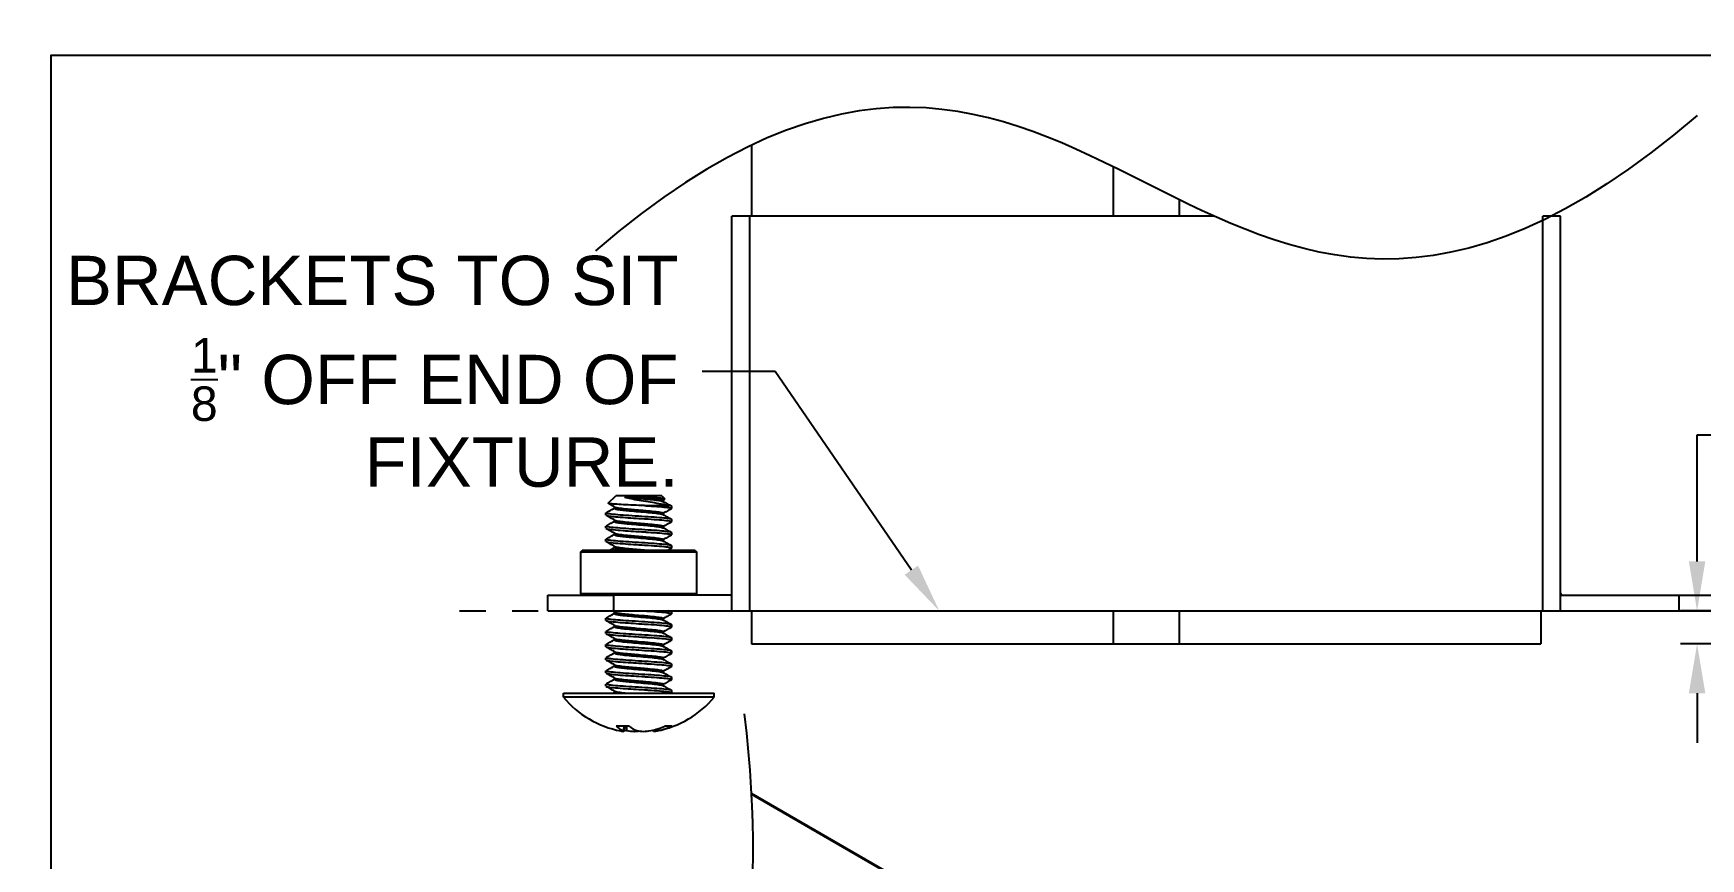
# Model space of a CAD drawing. Extents: x -0.1 to 12.3, y -8.6 to 0.1.
# Drawn here: x -0.07 to 6.27, y -3.05 to 0.08 of the extents above; entities that cross this region are included whole.
import ezdxf
from ezdxf import colors
from ezdxf.entities.mleader import LeaderData, LeaderLine
from ezdxf.math import Vec2, Vec3

# ---------------------------------------------------------------- set-up
doc = ezdxf.new("R2010")
doc.units = 0
doc.header["$LTSCALE"] = 0.5
doc.header["$MEASUREMENT"] = 0
doc.linetypes.add('PHANTOM', pattern=[0.5, 0.25, -0.05, 0.05, -0.05, 0.05, -0.05])
doc.layers.get('Defpoints').update_dxf_attribs({"linetype": 'CONTINUOUS'})
for name, color, linetype in [('Brackets', 181, 'CONTINUOUS'), ('Dimension', 10, 'CONTINUOUS'), ('FAB DWG', 221, 'CONTINUOUS'), ('Hardware', 242, 'CONTINUOUS'), ('Housing', 150, 'CONTINUOUS')]:
    doc.layers.add(name, color=color, linetype=linetype)
doc.layers.add('Text-Unprinted', color=131, linetype='CONTINUOUS', plot=False)
doc.styles.add('LSAD_Standard', font='arial.ttf')
doc.styles.get("Standard").update_dxf_attribs({"font": 'arial.ttf'})
doc.dimstyles.new('LSAD_FixtureCut', dxfattribs={"dimtxt": 1.125, "dimasz": 1.125, "dimexe": 0.0625, "dimexo": 0.042969, "dimgap": 0.0625, "dimtad": 0, "dimtih": 1, "dimtoh": 1, "dimdec": 3, "dimzin": 0, "dimdsep": 46, "dimtxsty": 'Standard', "dimcen": 0.125, "dimclrd": 256, "dimclre": 256, "dimclrt": 256, "dimadec": 0, "dimazin": 0, "dimtfac": 1, "dimtdec": 3, "dimtofl": 0, "dimtmove": 0, "dimatfit": 3, "dimfxl": 1, "dimfrac": 2, "dimtolj": 1, "dimtzin": 0, "dimarcsym": 0})

# ---------------------------------------------------------------- blocks, each defined once
blk = doc.blocks.new('*D0')
at = {"layer": 'Defpoints', "color": 0, "transparency": 16777216}
for p in [(6.2572, -2.1101), (6.7895, -2.1101), (7.5667, -2.2351)]:
    blk.add_point(p, dxfattribs=at)
at = {"layer": 'FAB DWG', "lineweight": -2, "transparency": 16777216}
for p, q in [((6.2572, -1.9221), (6.2572, -1.4413)), ((6.2572, -1.4413), (6.4452, -1.4413)), ((6.7466, -2.1101), (6.1947, -2.1101)), ((7.5238, -2.2351), (6.1947, -2.2351)), ((6.2572, -2.4231), (6.2572, -2.6111))]:
    blk.add_line(p, q, dxfattribs=at)
at = {"layer": 'FAB DWG', "transparency": 16777216}
for points in [[(6.2258, -1.9221), (6.2885, -1.9221), (6.2572, -2.1101)], [(6.2258, -2.4231), (6.2885, -2.4231), (6.2572, -2.2351)]]:
    blk.add_solid(points, dxfattribs=at)
at = {"layer": 'FAB DWG', "transparency": 16777216, "insert": (6.8713, -1.4413), "char_height": 1.125, "attachment_point": 5}
blk.add_mtext('\\A1;{\\H0.16711x;0.125"}', dxfattribs=at)

msp = doc.modelspace()

# ---------------------------------------------------------------- linework, layer by layer
at = {"layer": 'Brackets', "linetype": 'Continuous', "lineweight": 25, "transparency": 16777216}
for p, q in [((2.5885, -2.1101), (2.5885, -0.6101)), ((4.4209, -0.6101), (2.5885, -0.6101)), ((2.6563, -2.1101), (2.6563, -0.6101)), ((5.7381, -0.6101), (5.6703, -0.6101)), ((5.6703, -2.1101), (5.6703, -0.6101)), ((5.7381, -2.1101), (5.7381, -0.6101)), ((2.0145, -1.8853), (2.0195, -1.8803)), ((2.0145, -2.0453), (2.0145, -1.8853)), ((2.0145, -1.8853), (2.2345, -1.8853)), ((2.2345, -1.8803), (2.0195, -1.8803)), ((2.4495, -1.8803), (2.2345, -1.8803)), ((2.2345, -1.8853), (2.4545, -1.8853)), ((2.4495, -1.8803), (2.4545, -1.8853)), ((2.4545, -1.8853), (2.4545, -2.0453)), ((1.8885, -2.1101), (1.8885, -2.0503)), ((1.8885, -2.0503), (2.1385, -2.0503)), ((2.0195, -2.0503), (2.0145, -2.0453)), ((2.2345, -2.0453), (2.0145, -2.0453)), ((2.1385, -2.0503), (2.1385, -2.1101)), ((2.5885, -2.0503), (2.1385, -2.0503)), ((2.4545, -2.0453), (2.2345, -2.0453)), ((2.4545, -2.0453), (2.4495, -2.0503)), ((5.7381, -2.0503), (6.4381, -2.0503)), ((6.1881, -2.0503), (6.1881, -2.1101)), ((1.8885, -2.1101), (6.4381, -2.1101))]:
    msp.add_line(p, q, dxfattribs=at)
for centre, start, end in [((2.5805, -2.0423), 270, 0), ((5.7461, -2.0423), 180, 270)]:
    msp.add_arc(centre, 0.008, start, end, dxfattribs=at)
at = {"layer": 'Dimension', "transparency": 16777216}
for points in [[(6.2569, -0.228), (5.2958, -1.0545), (4.1633, -0.4851), (3.0308, 0.0842), (2.0696, -0.7422)], [(0.2566, -7.2276), (0.0639, -5.6495), (1.4465, -4.8647), (2.829, -4.0798), (2.6363, -2.5017)]]:
    msp.add_open_spline(points, degree=3, dxfattribs=at)
at = {"layer": 'FAB DWG', "linetype": 'PHANTOM', "ltscale": 0.5, "transparency": 16777216}
msp.add_line((1.5527, -2.1101), (11.6423, -2.1101), dxfattribs=at)
at = {"layer": 'Hardware', "linetype": 'Continuous', "lineweight": 25, "transparency": 16777216}
for p, q in [((2.1188, -1.7008), (2.147, -1.6726)), ((2.3113, -1.6726), (2.147, -1.6726)), ((2.2562, -1.7101), (2.3503, -1.7101)), ((2.322, -1.6726), (2.3113, -1.6726)), ((2.322, -1.6726), (2.3339, -1.6845)), ((2.3339, -1.686), (2.3263, -1.6902)), ((2.3272, -1.6891), (2.3272, -1.6947)), ((2.1095, -1.7462), (2.1095, -1.7382)), ((2.1102, -1.7374), (2.1148, -1.7364)), ((2.1418, -1.7204), (2.1418, -1.7147)), ((2.1418, -1.7704), (2.1418, -1.7647)), ((2.3272, -1.7391), (2.3272, -1.7447)), ((2.3595, -1.7132), (2.3595, -1.7212)), ((2.3595, -1.7632), (2.3595, -1.7712)), ((2.1095, -1.7962), (2.1095, -1.7882)), ((2.1102, -1.7874), (2.1148, -1.7864)), ((2.1102, -1.8374), (2.1148, -1.8364)), ((2.1418, -1.8204), (2.1418, -1.8147)), ((2.3272, -1.7891), (2.3272, -1.7947)), ((2.3595, -1.8132), (2.3595, -1.8212)), ((2.1095, -1.8462), (2.1095, -1.8382)), ((2.1418, -1.8704), (2.1418, -1.8647)), ((2.3272, -1.8391), (2.3272, -1.8447)), ((2.3588, -1.872), (2.344, -1.8803)), ((2.3595, -1.8632), (2.3595, -1.8712)), ((2.1095, -2.1462), (2.1095, -2.1382)), ((2.1102, -2.1374), (2.1148, -2.1364)), ((2.1432, -2.1155), (2.1336, -2.1101)), ((2.1418, -2.1204), (2.1418, -2.1147)), ((2.3272, -2.1391), (2.3272, -2.1447)), ((2.3547, -2.1101), (2.3589, -2.1124)), ((2.3595, -2.1132), (2.3595, -2.1212)), ((2.1095, -2.1962), (2.1095, -2.1882)), ((2.1102, -2.1874), (2.1148, -2.1864)), ((2.1418, -2.1704), (2.1418, -2.1647)), ((2.1418, -2.2204), (2.1418, -2.2147)), ((2.3272, -2.1891), (2.3272, -2.1947)), ((2.3595, -2.1632), (2.3595, -2.1712)), ((2.3595, -2.2132), (2.3595, -2.2212)), ((2.1095, -2.2462), (2.1095, -2.2382)), ((2.1102, -2.2374), (2.1148, -2.2364)), ((2.1418, -2.2704), (2.1418, -2.2647)), ((2.3272, -2.2391), (2.3272, -2.2447)), ((2.3595, -2.2632), (2.3595, -2.2712)), ((2.1095, -2.2962), (2.1095, -2.2882)), ((2.1095, -2.3462), (2.1095, -2.3382)), ((2.1102, -2.2874), (2.1148, -2.2864)), ((2.1102, -2.3374), (2.1148, -2.3364)), ((2.1418, -2.3204), (2.1418, -2.3147)), ((2.3272, -2.2891), (2.3272, -2.2947)), ((2.3272, -2.3391), (2.3272, -2.3447)), ((2.3595, -2.3132), (2.3595, -2.3212)), ((2.1095, -2.3962), (2.1095, -2.3882)), ((2.1102, -2.3874), (2.1148, -2.3864)), ((2.1418, -2.3704), (2.1418, -2.3647)), ((2.3272, -2.3891), (2.3272, -2.3947)), ((2.3595, -2.3632), (2.3595, -2.3712)), ((1.948, -2.4376), (1.948, -2.4226)), ((1.948, -2.4226), (2.4861, -2.4226)), ((2.521, -2.4376), (1.948, -2.4376)), ((2.1381, -2.422), (2.1418, -2.42)), ((2.1418, -2.4204), (2.1418, -2.4147)), ((2.3595, -2.4132), (2.3595, -2.4226)), ((2.4861, -2.4226), (2.521, -2.4226)), ((2.521, -2.4376), (2.521, -2.4226)), ((2.1977, -2.5487), (2.1487, -2.5487)), ((2.1773, -2.5487), (2.1759, -2.565)), ((2.1806, -2.5487), (2.1788, -2.5681)), ((2.1878, -2.5487), (2.1883, -2.565)), ((2.2183, -2.5611), (2.2181, -2.5681)), ((2.2897, -2.563), (2.2902, -2.5681)), ((2.3084, -2.5578), (2.3088, -2.565)), ((2.3603, -2.5487), (2.3336, -2.5487))]:
    msp.add_line(p, q, dxfattribs=at)
at = {"layer": 'Hardware', "linetype": 'Continuous', "lineweight": 25, "transparency": 16777216, "flags": 128}
msp.add_lwpolyline([(2.1793, -2.563), (2.1815, -2.5635), (2.1883, -2.565)], dxfattribs=at)
at = {"layer": 'Hardware', "linetype": 'Continuous', "lineweight": 25, "transparency": 16777216}
for centre, radius, start, end in [((2.2345, -2.2011), 0.3715, 219.53998, 259.33841), ((2.2345, -2.2011), 0.3715, 280.66159, 320.46002), ((2.2165, -2.4667), 0.1063, 230.43653, 247.58572), ((2.1927, -2.4232), 0.1455, 259.33597, 264.52997), ((2.184, -2.5601), 0.00951, 211.26271, 236.6799), ((2.2402, -2.1995), 0.3692, 261.90938, 266.56128), ((2.2745, -2.4444), 0.1295, 233.68018, 248.7117), ((2.2004, -2.3375), 0.2313, 274.38304, 278.47786), ((2.2687, -2.3364), 0.2323, 259.77224, 265.60959), ((2.2288, -2.1995), 0.3692, 273.43872, 278.09062), ((2.217, -2.2645), 0.3073, 281.97666, 292.3173), ((2.2763, -2.4229), 0.1458, 275.47343, 282.89198), ((2.2486, -2.2853), 0.2861, 282.1517, 292.99574)]:
    msp.add_arc(centre, radius, start, end, dxfattribs=at)
for points, knots in [([(2.2562, -1.7101), (2.2422, -1.7095), (2.2143, -1.7084), (2.1749, -1.7066), (2.143, -1.7049), (2.1238, -1.7031), (2.116, -1.7019), (2.1188, -1.7012), (2.1191, -1.7012)], [0, 0, 0, 0, 0.197975, 0.395949, 0.594073, 0.785616, 0.977261, 1, 1, 1, 1]), ([(2.1432, -1.7155), (2.1378, -1.7125), (2.1301, -1.7082), (2.1224, -1.7039), (2.1201, -1.7026)], [0, 0, 0, 0, 0.702311, 1, 1, 1, 1]), ([(2.1799, -1.6779), (2.1878, -1.6797), (2.204, -1.6835), (2.2359, -1.6895), (2.2703, -1.6949), (2.3048, -1.7006), (2.3328, -1.7058), (2.3452, -1.7089), (2.3503, -1.7101)], [0, 0, 0, 0, 0.157695, 0.319951, 0.492208, 0.666744, 0.862026, 1, 1, 1, 1]), ([(2.2489, -1.6779), (2.2447, -1.6779), (2.2303, -1.6779), (2.2055, -1.6779), (2.1882, -1.6779), (2.1799, -1.6779)], [0, 0, 0, 0, 0.172667, 0.60181, 1, 1, 1, 1]), ([(2.1799, -1.6779), (2.1832, -1.6782), (2.1967, -1.6795), (2.2245, -1.682), (2.2614, -1.6851), (2.2941, -1.6882), (2.3182, -1.6913), (2.3235, -1.6933), (2.326, -1.6943)], [0, 0, 0, 0, 0.063738, 0.253559, 0.44338, 0.6332, 0.823021, 1, 1, 1, 1]), ([(2.3332, -1.6851), (2.3327, -1.6847), (2.3315, -1.6836), (2.3166, -1.6821), (2.2927, -1.6803), (2.2682, -1.6789), (2.2532, -1.6781), (2.2489, -1.6779)], [0, 0, 0, 0, 0.177147, 0.4229297, 0.6664191, 0.9022704, 1, 1, 1, 1]), ([(2.2489, -1.6779), (2.2528, -1.6782), (2.2687, -1.6795), (2.2945, -1.682), (2.3174, -1.6851), (2.3282, -1.6875), (2.3262, -1.6888), (2.3258, -1.6891)], [0, 0, 0, 0, 0.0930733, 0.3702569, 0.6474406, 0.9246242, 1, 1, 1, 1]), ([(2.2562, -1.7101), (2.2608, -1.7104), (2.2812, -1.7117), (2.3154, -1.7141), (2.3462, -1.7172), (2.3608, -1.7196), (2.3582, -1.7209), (2.3576, -1.7212)], [0, 0, 0, 0, 0.080963, 0.362148, 0.643333, 0.924518, 1, 1, 1, 1]), ([(2.3264, -1.6942), (2.3318, -1.6973), (2.3426, -1.7033), (2.3534, -1.7094), (2.3589, -1.7124)], [0, 0, 0, 0, 0.499565, 1, 1, 1, 1]), ([(2.3576, -1.7132), (2.3582, -1.7129), (2.3604, -1.7119), (2.3545, -1.7109), (2.3503, -1.7101)], [0, 0, 0, 0, 0.2726833, 1, 1, 1, 1]), ([(2.1432, -1.7655), (2.1378, -1.7625), (2.127, -1.7564), (2.1161, -1.7504), (2.1107, -1.7473)], [0, 0, 0, 0, 0.499466, 1, 1, 1, 1]), ([(2.3576, -1.7632), (2.3582, -1.7629), (2.3608, -1.7616), (2.3462, -1.7593), (2.3153, -1.7561), (2.2707, -1.753), (2.221, -1.7499), (2.173, -1.7468), (2.1351, -1.7436), (2.1122, -1.7408), (2.1116, -1.739), (2.1114, -1.7382)], [0, 0, 0, 0, 0.033555, 0.158555, 0.283555, 0.408555, 0.533555, 0.658555, 0.783555, 0.908555, 1, 1, 1, 1]), ([(2.1128, -1.7364), (2.1181, -1.7334), (2.1278, -1.7279), (2.1374, -1.7224), (2.1418, -1.72)], [0, 0, 0, 0, 0.549574, 1, 1, 1, 1]), ([(2.1128, -1.7864), (2.1181, -1.7834), (2.1278, -1.7779), (2.1374, -1.7724), (2.1418, -1.77)], [0, 0, 0, 0, 0.5495739, 1, 1, 1, 1]), ([(2.113, -1.7473), (2.1132, -1.7477), (2.1142, -1.7491), (2.1355, -1.7516), (2.1711, -1.7546), (2.2139, -1.7574), (2.2471, -1.7596), (2.2812, -1.7617), (2.3154, -1.7641), (2.3462, -1.7672), (2.3608, -1.7696), (2.3582, -1.7709), (2.3576, -1.7712)], [0, 0, 0, 0, 0.048563, 0.17938, 0.310196, 0.421941, 0.534767, 0.572433, 0.70325, 0.834067, 0.964883, 1, 1, 1, 1]), ([(2.1431, -1.7203), (2.1433, -1.7211), (2.1437, -1.7227), (2.1575, -1.7252), (2.1746, -1.7274), (2.1968, -1.7295), (2.2244, -1.732), (2.2615, -1.7351), (2.2941, -1.7382), (2.3182, -1.7413), (2.3235, -1.7433), (2.326, -1.7443)], [0, 0, 0, 0, 0.095361, 0.203605, 0.313046, 0.356831, 0.487229, 0.617627, 0.748025, 0.878424, 1, 1, 1, 1]), ([(2.1431, -1.7703), (2.1433, -1.7711), (2.1437, -1.7727), (2.1575, -1.7752), (2.1746, -1.7774), (2.1968, -1.7795), (2.2244, -1.782), (2.2615, -1.7851), (2.2941, -1.7882), (2.3182, -1.7913), (2.3235, -1.7933), (2.326, -1.7943)], [0, 0, 0, 0, 0.095361, 0.203605, 0.313046, 0.356831, 0.487229, 0.617627, 0.748025, 0.878424, 1, 1, 1, 1]), ([(2.1446, -1.7155), (2.1448, -1.7158), (2.1456, -1.7171), (2.1611, -1.7195), (2.1873, -1.7225), (2.2183, -1.7252), (2.243, -1.7274), (2.2686, -1.7295), (2.2945, -1.732), (2.3174, -1.7351), (2.3282, -1.7375), (2.3262, -1.7388), (2.3258, -1.7391)], [0, 0, 0, 0, 0.036323, 0.168749, 0.301175, 0.411102, 0.522245, 0.566711, 0.699137, 0.831563, 0.963989, 1, 1, 1, 1]), ([(2.1446, -1.7655), (2.1448, -1.7658), (2.1456, -1.7671), (2.1611, -1.7695), (2.1873, -1.7725), (2.2183, -1.7752), (2.243, -1.7774), (2.2686, -1.7795), (2.2945, -1.782), (2.3174, -1.7851), (2.3282, -1.7875), (2.3262, -1.7888), (2.3258, -1.7891)], [0, 0, 0, 0, 0.036323, 0.168749, 0.301175, 0.411102, 0.522245, 0.566711, 0.699137, 0.831563, 0.963989, 1, 1, 1, 1]), ([(2.3588, -1.722), (2.3534, -1.7251), (2.3426, -1.7311), (2.3317, -1.7372), (2.3263, -1.7402)], [0, 0, 0, 0, 0.500466, 1, 1, 1, 1]), ([(2.3588, -1.772), (2.3534, -1.7751), (2.3426, -1.7811), (2.3317, -1.7872), (2.3263, -1.7902)], [0, 0, 0, 0, 0.500466, 1, 1, 1, 1]), ([(2.3264, -1.7442), (2.3318, -1.7473), (2.3426, -1.7533), (2.3534, -1.7594), (2.3589, -1.7624)], [0, 0, 0, 0, 0.499565, 1, 1, 1, 1]), ([(2.1432, -1.8155), (2.1378, -1.8125), (2.127, -1.8064), (2.1161, -1.8004), (2.1107, -1.7973)], [0, 0, 0, 0, 0.499466, 1, 1, 1, 1]), ([(2.3576, -1.8132), (2.3582, -1.8129), (2.3608, -1.8116), (2.3462, -1.8093), (2.3153, -1.8061), (2.2707, -1.803), (2.221, -1.7999), (2.173, -1.7968), (2.1351, -1.7936), (2.1122, -1.7908), (2.1116, -1.789), (2.1114, -1.7882)], [0, 0, 0, 0, 0.033555, 0.158555, 0.283555, 0.408555, 0.533555, 0.658555, 0.783555, 0.908555, 1, 1, 1, 1]), ([(2.1128, -1.8364), (2.1181, -1.8334), (2.1278, -1.8279), (2.1374, -1.8224), (2.1418, -1.82)], [0, 0, 0, 0, 0.5495739, 1, 1, 1, 1]), ([(2.113, -1.7973), (2.1132, -1.7977), (2.1142, -1.7991), (2.1355, -1.8016), (2.1711, -1.8046), (2.2139, -1.8074), (2.2471, -1.8096), (2.2812, -1.8117), (2.3154, -1.8141), (2.3462, -1.8172), (2.3608, -1.8196), (2.3582, -1.8209), (2.3576, -1.8212)], [0, 0, 0, 0, 0.048563, 0.17938, 0.310196, 0.421941, 0.534767, 0.572433, 0.70325, 0.834067, 0.964883, 1, 1, 1, 1]), ([(2.1431, -1.8203), (2.1433, -1.8211), (2.1437, -1.8227), (2.1575, -1.8252), (2.1746, -1.8274), (2.1968, -1.8295), (2.2244, -1.832), (2.2615, -1.8351), (2.2941, -1.8382), (2.3182, -1.8413), (2.3235, -1.8433), (2.326, -1.8443)], [0, 0, 0, 0, 0.095361, 0.203605, 0.313046, 0.356831, 0.487229, 0.617627, 0.748025, 0.878424, 1, 1, 1, 1]), ([(2.1446, -1.8155), (2.1448, -1.8158), (2.1456, -1.8171), (2.1611, -1.8195), (2.1873, -1.8225), (2.2183, -1.8252), (2.243, -1.8274), (2.2686, -1.8295), (2.2945, -1.832), (2.3174, -1.8351), (2.3282, -1.8375), (2.3262, -1.8388), (2.3258, -1.8391)], [0, 0, 0, 0, 0.036323, 0.168749, 0.301175, 0.411102, 0.522245, 0.566711, 0.699137, 0.831563, 0.963989, 1, 1, 1, 1]), ([(2.3588, -1.822), (2.3534, -1.8251), (2.3426, -1.8311), (2.3317, -1.8372), (2.3263, -1.8402)], [0, 0, 0, 0, 0.5004655, 1, 1, 1, 1]), ([(2.3264, -1.7942), (2.3318, -1.7973), (2.3426, -1.8033), (2.3534, -1.8094), (2.3589, -1.8124)], [0, 0, 0, 0, 0.499565, 1, 1, 1, 1]), ([(2.1432, -1.8655), (2.1378, -1.8625), (2.127, -1.8564), (2.1161, -1.8504), (2.1107, -1.8473)], [0, 0, 0, 0, 0.499466, 1, 1, 1, 1]), ([(2.3576, -1.8632), (2.3582, -1.8629), (2.3608, -1.8616), (2.3462, -1.8593), (2.3153, -1.8561), (2.2707, -1.853), (2.221, -1.8499), (2.173, -1.8468), (2.1351, -1.8436), (2.1122, -1.8408), (2.1116, -1.839), (2.1114, -1.8382)], [0, 0, 0, 0, 0.033555, 0.158555, 0.283555, 0.408555, 0.533555, 0.658555, 0.783555, 0.908555, 1, 1, 1, 1]), ([(2.113, -1.8473), (2.1132, -1.8477), (2.1142, -1.8491), (2.1355, -1.8516), (2.1711, -1.8546), (2.2139, -1.8574), (2.2471, -1.8596), (2.2812, -1.8617), (2.3154, -1.8641), (2.3462, -1.8672), (2.3608, -1.8696), (2.3582, -1.8709), (2.3576, -1.8712)], [0, 0, 0, 0, 0.048563, 0.17938, 0.310196, 0.421941, 0.534767, 0.572433, 0.70325, 0.834067, 0.964883, 1, 1, 1, 1]), ([(2.1235, -1.8803), (2.1252, -1.8793), (2.1313, -1.8759), (2.1374, -1.8724), (2.1418, -1.87)], [0, 0, 0, 0, 0.286335, 1, 1, 1, 1]), ([(2.1431, -1.8703), (2.1433, -1.8711), (2.1437, -1.8727), (2.1575, -1.8752), (2.1746, -1.8774), (2.1912, -1.879), (2.2007, -1.8798), (2.2062, -1.8803)], [0, 0, 0, 0, 0.2285, 0.48787, 0.750105, 0.855021, 1, 1, 1, 1]), ([(2.1446, -1.8655), (2.1448, -1.8658), (2.1456, -1.8671), (2.1612, -1.8695), (2.1872, -1.8725), (2.2184, -1.8752), (2.2429, -1.8774), (2.2625, -1.879), (2.2708, -1.8798), (2.2756, -1.8803)], [0, 0, 0, 0, 0.057825, 0.268642, 0.479459, 0.654459, 0.831392, 0.902181, 1, 1, 1, 1]), ([(2.3264, -1.8442), (2.3318, -1.8473), (2.3426, -1.8533), (2.3534, -1.8594), (2.3589, -1.8624)], [0, 0, 0, 0, 0.499565, 1, 1, 1, 1]), ([(2.1432, -2.1655), (2.1378, -2.1625), (2.127, -2.1564), (2.1161, -2.1504), (2.1107, -2.1473)], [0, 0, 0, 0, 0.499466, 1, 1, 1, 1]), ([(2.3576, -2.1632), (2.3582, -2.1629), (2.3608, -2.1616), (2.3462, -2.1593), (2.3153, -2.1561), (2.2707, -2.153), (2.221, -2.1499), (2.173, -2.1468), (2.1351, -2.1436), (2.1122, -2.1408), (2.1116, -2.139), (2.1114, -2.1382)], [0, 0, 0, 0, 0.033555, 0.158555, 0.283555, 0.408555, 0.533555, 0.658555, 0.783555, 0.908555, 1, 1, 1, 1]), ([(2.1128, -2.1364), (2.1181, -2.1334), (2.1278, -2.1279), (2.1374, -2.1224), (2.1418, -2.12)], [0, 0, 0, 0, 0.549574, 1, 1, 1, 1]), ([(2.113, -2.1473), (2.1132, -2.1477), (2.1142, -2.1491), (2.1355, -2.1516), (2.1711, -2.1546), (2.2139, -2.1574), (2.2471, -2.1596), (2.2812, -2.1617), (2.3154, -2.1641), (2.3462, -2.1672), (2.3608, -2.1696), (2.3582, -2.1709), (2.3576, -2.1712)], [0, 0, 0, 0, 0.048563, 0.17938, 0.310196, 0.421941, 0.534767, 0.572433, 0.70325, 0.834067, 0.964883, 1, 1, 1, 1]), ([(2.1431, -2.1203), (2.1433, -2.1211), (2.1437, -2.1227), (2.1575, -2.1252), (2.1746, -2.1274), (2.1968, -2.1295), (2.2244, -2.132), (2.2615, -2.1351), (2.2941, -2.1382), (2.3182, -2.1413), (2.3235, -2.1433), (2.326, -2.1443)], [0, 0, 0, 0, 0.095361, 0.203605, 0.313046, 0.356831, 0.487229, 0.617627, 0.748025, 0.878424, 1, 1, 1, 1]), ([(2.1446, -2.1155), (2.1448, -2.1158), (2.1456, -2.1171), (2.1611, -2.1195), (2.1873, -2.1225), (2.2183, -2.1252), (2.243, -2.1274), (2.2686, -2.1295), (2.2945, -2.132), (2.3174, -2.1351), (2.3282, -2.1375), (2.3262, -2.1388), (2.3258, -2.1391)], [0, 0, 0, 0, 0.036323, 0.168749, 0.301175, 0.411102, 0.522245, 0.566711, 0.699137, 0.831563, 0.963989, 1, 1, 1, 1]), ([(2.2562, -2.1101), (2.2608, -2.1104), (2.2812, -2.1117), (2.3154, -2.1141), (2.3462, -2.1172), (2.3608, -2.1196), (2.3582, -2.1209), (2.3576, -2.1212)], [0, 0, 0, 0, 0.080963, 0.362148, 0.643333, 0.924518, 1, 1, 1, 1]), ([(2.3588, -2.122), (2.3534, -2.1251), (2.3426, -2.1311), (2.3317, -2.1372), (2.3263, -2.1402)], [0, 0, 0, 0, 0.5004655, 1, 1, 1, 1]), ([(2.3264, -2.1442), (2.3318, -2.1473), (2.3426, -2.1533), (2.3534, -2.1594), (2.3589, -2.1624)], [0, 0, 0, 0, 0.499565, 1, 1, 1, 1]), ([(2.3576, -2.1132), (2.3582, -2.1129), (2.3605, -2.1119), (2.3535, -2.1109), (2.3483, -2.1101)], [0, 0, 0, 0, 0.270801, 1, 1, 1, 1]), ([(2.1432, -2.2155), (2.1378, -2.2125), (2.127, -2.2064), (2.1161, -2.2004), (2.1107, -2.1973)], [0, 0, 0, 0, 0.499466, 1, 1, 1, 1]), ([(2.3576, -2.2132), (2.3582, -2.2129), (2.3608, -2.2116), (2.3462, -2.2093), (2.3153, -2.2061), (2.2707, -2.203), (2.221, -2.1999), (2.173, -2.1968), (2.1351, -2.1936), (2.1122, -2.1908), (2.1116, -2.189), (2.1114, -2.1882)], [0, 0, 0, 0, 0.033555, 0.158555, 0.283555, 0.408555, 0.533555, 0.658555, 0.783555, 0.908555, 1, 1, 1, 1]), ([(2.1128, -2.1864), (2.1181, -2.1834), (2.1278, -2.1779), (2.1374, -2.1724), (2.1418, -2.17)], [0, 0, 0, 0, 0.549574, 1, 1, 1, 1]), ([(2.113, -2.1973), (2.1132, -2.1977), (2.1142, -2.1991), (2.1355, -2.2016), (2.1711, -2.2046), (2.2139, -2.2074), (2.2471, -2.2096), (2.2812, -2.2117), (2.3154, -2.2141), (2.3462, -2.2172), (2.3608, -2.2196), (2.3582, -2.2209), (2.3576, -2.2212)], [0, 0, 0, 0, 0.048563, 0.17938, 0.310196, 0.421941, 0.534767, 0.572433, 0.70325, 0.834067, 0.964883, 1, 1, 1, 1]), ([(2.1431, -2.1703), (2.1433, -2.1711), (2.1437, -2.1727), (2.1575, -2.1752), (2.1746, -2.1774), (2.1968, -2.1795), (2.2244, -2.182), (2.2615, -2.1851), (2.2941, -2.1882), (2.3182, -2.1913), (2.3235, -2.1933), (2.326, -2.1943)], [0, 0, 0, 0, 0.095361, 0.203605, 0.313046, 0.356831, 0.487229, 0.617627, 0.748025, 0.878424, 1, 1, 1, 1]), ([(2.1446, -2.1655), (2.1448, -2.1658), (2.1456, -2.1671), (2.1611, -2.1695), (2.1873, -2.1725), (2.2183, -2.1752), (2.243, -2.1774), (2.2686, -2.1795), (2.2945, -2.182), (2.3174, -2.1851), (2.3282, -2.1875), (2.3262, -2.1888), (2.3258, -2.1891)], [0, 0, 0, 0, 0.036323, 0.168749, 0.301175, 0.411102, 0.522245, 0.566711, 0.699137, 0.831563, 0.963989, 1, 1, 1, 1]), ([(2.1446, -2.2155), (2.1448, -2.2158), (2.1456, -2.2171), (2.1611, -2.2195), (2.1873, -2.2225), (2.2183, -2.2252), (2.243, -2.2274), (2.2686, -2.2295), (2.2945, -2.232), (2.3174, -2.2351), (2.3282, -2.2375), (2.3262, -2.2388), (2.3258, -2.2391)], [0, 0, 0, 0, 0.036323, 0.168749, 0.301175, 0.411102, 0.522245, 0.566711, 0.699137, 0.831563, 0.963989, 1, 1, 1, 1]), ([(2.3588, -2.172), (2.3534, -2.1751), (2.3426, -2.1811), (2.3317, -2.1872), (2.3263, -2.1902)], [0, 0, 0, 0, 0.500466, 1, 1, 1, 1]), ([(2.3264, -2.1942), (2.3318, -2.1973), (2.3426, -2.2033), (2.3534, -2.2094), (2.3589, -2.2124)], [0, 0, 0, 0, 0.499565, 1, 1, 1, 1]), ([(2.1432, -2.2655), (2.1378, -2.2625), (2.127, -2.2564), (2.1161, -2.2504), (2.1107, -2.2473)], [0, 0, 0, 0, 0.499466, 1, 1, 1, 1]), ([(2.3576, -2.2632), (2.3582, -2.2629), (2.3608, -2.2616), (2.3462, -2.2593), (2.3153, -2.2561), (2.2707, -2.253), (2.221, -2.2499), (2.173, -2.2468), (2.1351, -2.2436), (2.1122, -2.2408), (2.1116, -2.239), (2.1114, -2.2382)], [0, 0, 0, 0, 0.033555, 0.158555, 0.283555, 0.408555, 0.533555, 0.658555, 0.783555, 0.908555, 1, 1, 1, 1]), ([(2.1128, -2.2364), (2.1181, -2.2334), (2.1278, -2.2279), (2.1374, -2.2224), (2.1418, -2.22)], [0, 0, 0, 0, 0.549574, 1, 1, 1, 1]), ([(2.1128, -2.2864), (2.1181, -2.2834), (2.1278, -2.2779), (2.1374, -2.2724), (2.1418, -2.27)], [0, 0, 0, 0, 0.549574, 1, 1, 1, 1]), ([(2.113, -2.2473), (2.1132, -2.2477), (2.1142, -2.2491), (2.1355, -2.2516), (2.1711, -2.2546), (2.2139, -2.2574), (2.2471, -2.2596), (2.2812, -2.2617), (2.3154, -2.2641), (2.3462, -2.2672), (2.3608, -2.2696), (2.3582, -2.2709), (2.3576, -2.2712)], [0, 0, 0, 0, 0.048563, 0.17938, 0.310196, 0.421941, 0.534767, 0.572433, 0.70325, 0.834067, 0.964883, 1, 1, 1, 1]), ([(2.1431, -2.2203), (2.1433, -2.2211), (2.1437, -2.2227), (2.1575, -2.2252), (2.1746, -2.2274), (2.1968, -2.2295), (2.2244, -2.232), (2.2615, -2.2351), (2.2941, -2.2382), (2.3182, -2.2413), (2.3235, -2.2433), (2.326, -2.2443)], [0, 0, 0, 0, 0.0953613, 0.2036054, 0.3130457, 0.3568311, 0.4872292, 0.6176273, 0.7480255, 0.8784236, 1, 1, 1, 1]), ([(2.1431, -2.2703), (2.1433, -2.2711), (2.1437, -2.2727), (2.1575, -2.2752), (2.1746, -2.2774), (2.1968, -2.2795), (2.2244, -2.282), (2.2615, -2.2851), (2.2941, -2.2882), (2.3182, -2.2913), (2.3235, -2.2933), (2.326, -2.2943)], [0, 0, 0, 0, 0.095361, 0.203605, 0.313046, 0.356831, 0.487229, 0.617627, 0.748025, 0.878424, 1, 1, 1, 1]), ([(2.1446, -2.2655), (2.1448, -2.2658), (2.1456, -2.2671), (2.1611, -2.2695), (2.1873, -2.2725), (2.2183, -2.2752), (2.243, -2.2774), (2.2686, -2.2795), (2.2945, -2.282), (2.3174, -2.2851), (2.3282, -2.2875), (2.3262, -2.2888), (2.3258, -2.2891)], [0, 0, 0, 0, 0.0363232, 0.1687491, 0.3011751, 0.4111025, 0.5222446, 0.5667109, 0.6991369, 0.8315628, 0.9639888, 1, 1, 1, 1]), ([(2.3588, -2.222), (2.3534, -2.2251), (2.3426, -2.2311), (2.3317, -2.2372), (2.3263, -2.2402)], [0, 0, 0, 0, 0.500466, 1, 1, 1, 1]), ([(2.3588, -2.272), (2.3534, -2.2751), (2.3426, -2.2811), (2.3317, -2.2872), (2.3263, -2.2902)], [0, 0, 0, 0, 0.5004655, 1, 1, 1, 1]), ([(2.3264, -2.2442), (2.3318, -2.2473), (2.3426, -2.2533), (2.3534, -2.2594), (2.3589, -2.2624)], [0, 0, 0, 0, 0.499565, 1, 1, 1, 1]), ([(2.1432, -2.3155), (2.1378, -2.3125), (2.127, -2.3064), (2.1161, -2.3004), (2.1107, -2.2973)], [0, 0, 0, 0, 0.499466, 1, 1, 1, 1]), ([(2.3576, -2.3132), (2.3582, -2.3129), (2.3608, -2.3116), (2.3462, -2.3093), (2.3153, -2.3061), (2.2707, -2.303), (2.221, -2.2999), (2.173, -2.2968), (2.1351, -2.2936), (2.1122, -2.2908), (2.1116, -2.289), (2.1114, -2.2882)], [0, 0, 0, 0, 0.033555, 0.158555, 0.283555, 0.408555, 0.533555, 0.658555, 0.783555, 0.908555, 1, 1, 1, 1]), ([(2.3576, -2.3632), (2.3582, -2.3629), (2.3608, -2.3616), (2.3462, -2.3593), (2.3153, -2.3561), (2.2707, -2.353), (2.221, -2.3499), (2.173, -2.3468), (2.1351, -2.3436), (2.1122, -2.3408), (2.1116, -2.339), (2.1114, -2.3382)], [0, 0, 0, 0, 0.033555, 0.158555, 0.283555, 0.408555, 0.533555, 0.658555, 0.783555, 0.908555, 1, 1, 1, 1]), ([(2.1128, -2.3364), (2.1181, -2.3334), (2.1278, -2.3279), (2.1374, -2.3224), (2.1418, -2.32)], [0, 0, 0, 0, 0.549574, 1, 1, 1, 1]), ([(2.113, -2.2973), (2.1132, -2.2977), (2.1142, -2.2991), (2.1355, -2.3016), (2.1711, -2.3046), (2.2139, -2.3074), (2.2471, -2.3096), (2.2812, -2.3117), (2.3154, -2.3141), (2.3462, -2.3172), (2.3608, -2.3196), (2.3582, -2.3209), (2.3576, -2.3212)], [0, 0, 0, 0, 0.048563, 0.17938, 0.310196, 0.421941, 0.534767, 0.572433, 0.70325, 0.834067, 0.964883, 1, 1, 1, 1]), ([(2.1431, -2.3203), (2.1433, -2.3211), (2.1437, -2.3227), (2.1575, -2.3252), (2.1746, -2.3274), (2.1968, -2.3295), (2.2244, -2.332), (2.2615, -2.3351), (2.2941, -2.3382), (2.3182, -2.3413), (2.3235, -2.3433), (2.326, -2.3443)], [0, 0, 0, 0, 0.095361, 0.203605, 0.313046, 0.356831, 0.487229, 0.617627, 0.748025, 0.878424, 1, 1, 1, 1]), ([(2.1446, -2.3155), (2.1448, -2.3158), (2.1456, -2.3171), (2.1611, -2.3195), (2.1873, -2.3225), (2.2183, -2.3252), (2.243, -2.3274), (2.2686, -2.3295), (2.2945, -2.332), (2.3174, -2.3351), (2.3282, -2.3375), (2.3262, -2.3388), (2.3258, -2.3391)], [0, 0, 0, 0, 0.036323, 0.168749, 0.301175, 0.411102, 0.522245, 0.566711, 0.699137, 0.831563, 0.963989, 1, 1, 1, 1]), ([(2.3588, -2.322), (2.3534, -2.3251), (2.3426, -2.3311), (2.3317, -2.3372), (2.3263, -2.3402)], [0, 0, 0, 0, 0.500466, 1, 1, 1, 1]), ([(2.3264, -2.2942), (2.3318, -2.2973), (2.3426, -2.3033), (2.3534, -2.3094), (2.3589, -2.3124)], [0, 0, 0, 0, 0.499565, 1, 1, 1, 1]), ([(2.3264, -2.3442), (2.3318, -2.3473), (2.3426, -2.3533), (2.3534, -2.3594), (2.3589, -2.3624)], [0, 0, 0, 0, 0.499565, 1, 1, 1, 1]), ([(2.1432, -2.3655), (2.1378, -2.3625), (2.127, -2.3564), (2.1161, -2.3504), (2.1107, -2.3473)], [0, 0, 0, 0, 0.499466, 1, 1, 1, 1]), ([(2.1432, -2.4155), (2.1378, -2.4125), (2.127, -2.4064), (2.1161, -2.4004), (2.1107, -2.3973)], [0, 0, 0, 0, 0.499466, 1, 1, 1, 1]), ([(2.3576, -2.4132), (2.3582, -2.4129), (2.3608, -2.4116), (2.3462, -2.4093), (2.3153, -2.4061), (2.2707, -2.403), (2.221, -2.3999), (2.173, -2.3968), (2.1351, -2.3936), (2.1122, -2.3908), (2.1116, -2.389), (2.1114, -2.3882)], [0, 0, 0, 0, 0.033555, 0.158555, 0.283555, 0.408555, 0.533555, 0.658555, 0.783555, 0.908555, 1, 1, 1, 1]), ([(2.1128, -2.3864), (2.1181, -2.3834), (2.1278, -2.3779), (2.1374, -2.3724), (2.1418, -2.37)], [0, 0, 0, 0, 0.549574, 1, 1, 1, 1]), ([(2.113, -2.3473), (2.1132, -2.3477), (2.1142, -2.3491), (2.1355, -2.3516), (2.1711, -2.3546), (2.2139, -2.3574), (2.2471, -2.3596), (2.2812, -2.3617), (2.3154, -2.3641), (2.3462, -2.3672), (2.3608, -2.3696), (2.3582, -2.3709), (2.3576, -2.3712)], [0, 0, 0, 0, 0.048563, 0.17938, 0.310196, 0.421941, 0.534767, 0.572433, 0.70325, 0.834067, 0.964883, 1, 1, 1, 1]), ([(2.113, -2.3973), (2.1132, -2.3977), (2.1142, -2.3991), (2.1355, -2.4016), (2.1711, -2.4046), (2.2139, -2.4074), (2.2471, -2.4096), (2.2812, -2.4117), (2.3153, -2.4141), (2.3465, -2.4172), (2.36, -2.4196), (2.3586, -2.4209), (2.3583, -2.4212)], [0, 0, 0, 0, 0.048552, 0.179338, 0.310125, 0.421843, 0.534643, 0.572301, 0.703088, 0.833874, 0.964661, 1, 1, 1, 1]), ([(2.1431, -2.3703), (2.1433, -2.3711), (2.1437, -2.3727), (2.1575, -2.3752), (2.1746, -2.3774), (2.1968, -2.3795), (2.2244, -2.382), (2.2615, -2.3851), (2.2941, -2.3882), (2.3182, -2.3913), (2.3235, -2.3933), (2.326, -2.3943)], [0, 0, 0, 0, 0.095361, 0.203605, 0.313046, 0.356831, 0.487229, 0.617627, 0.748025, 0.878424, 1, 1, 1, 1]), ([(2.1446, -2.3655), (2.1448, -2.3658), (2.1456, -2.3671), (2.1611, -2.3695), (2.1873, -2.3725), (2.2183, -2.3752), (2.243, -2.3774), (2.2686, -2.3795), (2.2945, -2.382), (2.3174, -2.3851), (2.3282, -2.3875), (2.3262, -2.3888), (2.3258, -2.3891)], [0, 0, 0, 0, 0.036323, 0.168749, 0.301175, 0.411102, 0.522245, 0.566711, 0.699137, 0.831563, 0.963989, 1, 1, 1, 1]), ([(2.3588, -2.372), (2.3534, -2.3751), (2.3426, -2.3811), (2.3317, -2.3872), (2.3263, -2.3902)], [0, 0, 0, 0, 0.500466, 1, 1, 1, 1]), ([(2.3264, -2.3942), (2.3318, -2.3973), (2.3426, -2.4033), (2.3534, -2.4094), (2.3589, -2.4124)], [0, 0, 0, 0, 0.499565, 1, 1, 1, 1]), ([(2.1446, -2.4155), (2.1448, -2.4158), (2.1457, -2.4171), (2.1608, -2.4195), (2.1804, -2.4216), (2.1901, -2.4226)], [0, 0, 0, 0, 0.120605, 0.560302, 1, 1, 1, 1])]:
    msp.add_open_spline(points, degree=3, knots=knots, dxfattribs=at)
at = {"layer": 'Housing', "linetype": 'Continuous', "lineweight": 25, "transparency": 16777216}
for p, q in [((2.6633, -0.3403), (2.6633, -0.6101)), ((4.0383, -0.4228), (4.0383, -0.6101)), ((4.2883, -0.5474), (4.2883, -0.6101)), ((2.6633, -2.1101), (2.6633, -2.2351)), ((4.0383, -2.1101), (4.0383, -2.2351)), ((4.2883, -2.1101), (4.2883, -2.2351)), ((5.6633, -2.1101), (5.6633, -2.2351)), ((2.6633, -2.2351), (5.6633, -2.2351)), ((3.9531, -3.549), (2.6635, -2.8045)), ((3.9501, -3.5507), (2.6637, -2.808))]:
    msp.add_line(p, q, dxfattribs=at)
at = {"layer": 'Text-Unprinted', "ltscale": 0.5, "transparency": 16777216}
msp.add_lwpolyline([(0, -8.608), (12.2276, -8.608), (12.2276, 0), (0, 0)], close=True, dxfattribs=at)

# ---------------------------------------------------------------- dimensions: what is measured, and where the dimension line sits
at = {"layer": 'FAB DWG', "transparency": 16777216}
dim = msp.add_linear_dim(base=(6.2572, -2.1101), p1=(7.5667, -2.2351), p2=(6.7895, -2.1101), angle=90, text='{\\H0.16711x;<>}', dimstyle='LSAD_FixtureCut', override={"dimasz": 0.188, "dimpost": '"'}, dxfattribs=at)
dim.commit()
dim.dimension.update_dxf_attribs({"geometry": '*D0', "text_midpoint": (6.8713, -1.4413), "dimtype": 128})

# ---------------------------------------------------------------- leaders
at = {"layer": 'FAB DWG', "ltscale": 0.5, "transparency": 16777216}
ml = msp.add_multileader_mtext('Standard', dxfattribs=at)
ml.set_content('\\A1;BRACKETS TO SIT {\\H0.7x;\\S1/8;}" OFF END OF FIXTURE. ', color=256, style='LSAD_Standard')
ml.set_leader_properties()
ml.build(insert=Vec2(0, 0))
ml.multileader.update_dxf_attribs({"text_left_attachment_type": 2, "text_right_attachment_type": 2, "dogleg_length": 0.36, "arrow_head_size": 0.1875})
ctx = ml.context
ctx.base_point, ctx.char_height, ctx.arrow_head_size, ctx.landing_gap_size, ctx.plane_origin = Vec3(-0.0086, -1.2002), 0.1875, 0.1875, 0.09, Vec3(4.5595, 13.7262)
ctx.left_attachment, ctx.right_attachment, ctx.text_align_type = 2, 2, 2
notes = []
notes.append((ctx, [(1, (1, 1, 0), (2.7528, -1.2002), (-1, 0), 0.2772, [(0, [(3.3767, -2.1101)], 0, [])])]))
ctx.mtext.insert, ctx.mtext.width, ctx.mtext.defined_height, ctx.mtext.alignment, ctx.mtext.flow_direction = Vec3(2.3856, -0.7609), 2.452359, 0.6491, 3, 5
for ctx, leaders in notes:
    for number, flags, end, landing, length, lines in leaders:
        leader = LeaderData()
        leader.index, (leader.has_last_leader_line, leader.has_dogleg_vector, leader.attachment_direction) = number, flags
        leader.last_leader_point, leader.dogleg_vector, leader.dogleg_length = Vec3(end), Vec3(landing), length
        for number, points, colour, breaks in lines:
            line = LeaderLine()
            line.index, line.vertices, line.color, line.breaks = number, Vec3.list(points), colors.encode_raw_color(colour), breaks
            leader.lines.append(line)
        ctx.leaders.append(leader)

doc.saveas('drawing.dxf')
